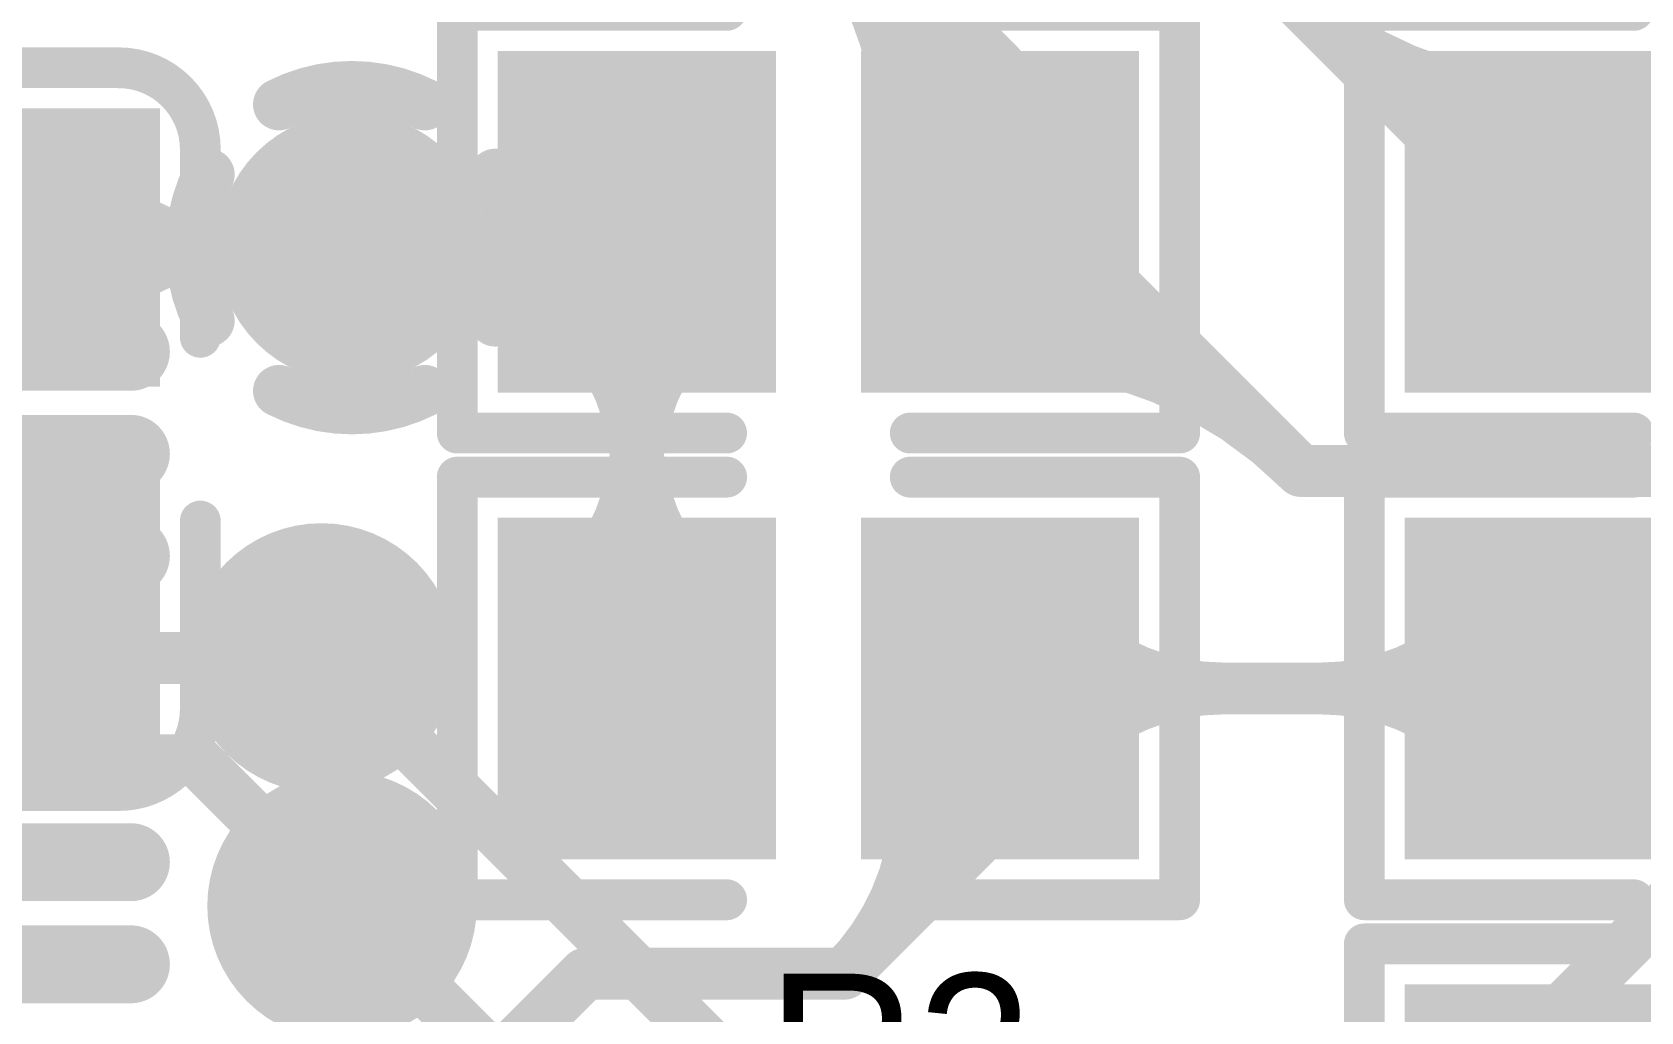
# Model space of a CAD drawing. Header units: millimetres. Extents: x 3.32 to 12.49, y 5.66 to 10.73.
# Drawn here: x 5.4853 to 5.7957, y 6.0663 to 6.2552 of the extents above; entities that cross this region are included whole.
import ezdxf

# ---------------------------------------------------------------- set-up
doc = ezdxf.new("R2010")
doc.units = ezdxf.units.MM
doc.header["$MEASUREMENT"] = 0
for name, color, linetype in [('BottomLayer', 5, 'Continuous'), ('BottomOverlay', 54, 'Continuous'), ('BottomPaste', 16, 'Continuous'), ('BottomSolder', 6, 'Continuous'), ('InternalPlane1', 76, 'Continuous'), ('InternalPlane2', 16, 'Continuous'), ('MultiLayer', 9, 'Continuous'), ('TopLayer', 1, 'Continuous'), ('TopOverlay', 2, 'Continuous'), ('TopPaste', 8, 'Continuous'), ('TopSolder', 216, 'Continuous'), ('ViaHoleLayer', 16, 'Continuous')]:
    doc.layers.add(name, color=color, linetype=linetype)

# ---------------------------------------------------------------- blocks, each defined once
blk = doc.blocks.new('0805_C_B_119')
at = {"layer": 'BottomLayer'}
for points in [[(-0.05787, -0.02894), (-0.0122, -0.02894), (-0.05787, 0.02894), (-0.0122, 0.02894)], [(0.0122, -0.02894), (0.05787, -0.02894), (0.0122, 0.02894), (0.05787, 0.02894)]]:
    blk.add_solid(points, dxfattribs=at)
at = {"layer": 'BottomOverlay', "const_width": 0.00787}
for points in [[(-0.06969, 0.025, -0.414213), (-0.05394, 0.04075)], [(0.05394, 0.04075, -0.414214), (0.06968, 0.025)], [(-0.05394, -0.04075, -0.414214), (-0.06969, -0.025)], [(0.06969, -0.025, -0.414213), (0.05394, -0.04075)]]:
    blk.add_lwpolyline(points, format="xyb", dxfattribs=at)
at = {"layer": 'BottomOverlay', "const_width": 0.00394}
for points in [[(-0.05591, 0.04075, 1), (-0.05197, 0.04075, 1)], [(-0.05591, 0.04075, 1), (-0.05197, 0.04075, 1)], [(-0.01969, 0.04075, 1), (-0.01575, 0.04075, 1)], [(0.01575, 0.04075, 1), (0.01969, 0.04075, 1)], [(0.05197, 0.04075, 1), (0.05591, 0.04075, 1)], [(0.05197, 0.04075, 1), (0.05591, 0.04075, 1)], [(-0.07165, 0.025, 1), (-0.06772, 0.025, 1)], [(-0.07165, 0.025, 1), (-0.06772, 0.025, 1)], [(0.06772, 0.025, 1), (0.07165, 0.025, 1)], [(0.06772, 0.025, 1), (0.07165, 0.025, 1)], [(-0.07165, -0.025, 1), (-0.06772, -0.025, 1)], [(-0.07165, -0.025, 1), (-0.06772, -0.025, 1)], [(0.06772, -0.025, 1), (0.07165, -0.025, 1)], [(0.06772, -0.025, 1), (0.07165, -0.025, 1)], [(-0.05591, -0.04075, 1), (-0.05197, -0.04075, 1)], [(-0.05591, -0.04075, 1), (-0.05197, -0.04075, 1)], [(-0.01969, -0.04075, 1), (-0.01575, -0.04075, 1)], [(0.01575, -0.04075, 1), (0.01969, -0.04075, 1)], [(0.05197, -0.04075, 1), (0.05591, -0.04075, 1)], [(0.05197, -0.04075, 1), (0.05591, -0.04075, 1)]]:
    blk.add_lwpolyline(points, format="xyb", close=True, dxfattribs=at)
at = {"layer": 'BottomOverlay', "const_width": 0.00787}
for points in [[(-0.01772, 0.04075), (-0.05394, 0.04075)], [(0.05394, 0.04075), (0.01772, 0.04075)], [(-0.06969, -0.025), (-0.06969, 0.025)], [(0.06968, -0.025), (0.06968, 0.025)], [(-0.01772, -0.04075), (-0.05394, -0.04075)], [(0.05394, -0.04075), (0.01772, -0.04075)]]:
    blk.add_lwpolyline(points, dxfattribs=at)
at = {"layer": 'BottomPaste'}
for points in [[(-0.05787, -0.02894), (-0.0122, -0.02894), (-0.05787, 0.02894), (-0.0122, 0.02894)], [(0.0122, -0.02894), (0.05787, -0.02894), (0.0122, 0.02894), (0.05787, 0.02894)]]:
    blk.add_solid(points, dxfattribs=at)
at = {"layer": 'BottomSolder'}
for points in [[(-0.06187, -0.03294), (-0.0082, -0.03294), (-0.06187, 0.03294), (-0.0082, 0.03294)], [(0.0082, -0.03294), (0.06187, -0.03294), (0.0082, 0.03294), (0.06187, 0.03294)]]:
    blk.add_solid(points, dxfattribs=at)
blk = doc.blocks.new('0805_R_134')
at = {"layer": 'TopLayer'}
for points in [[(-0.05787, -0.02894), (-0.0122, -0.02894), (-0.05787, 0.02894), (-0.0122, 0.02894)], [(0.0122, -0.02894), (0.05787, -0.02894), (0.0122, 0.02894), (0.05787, 0.02894)]]:
    blk.add_solid(points, dxfattribs=at)
at = {"layer": 'TopOverlay', "const_width": 0.00787}
for points in [[(-0.06968, -0.04075), (-0.06968, 0.04075)], [(-0.06968, 0.04075), (-0.01772, 0.04075)], [(0.01772, 0.04075), (0.06968, 0.04075)], [(0.06968, -0.04075), (0.06968, 0.04075)], [(-0.06968, -0.04075), (-0.01772, -0.04075)], [(0.01772, -0.04075), (0.06968, -0.04075)]]:
    blk.add_lwpolyline(points, dxfattribs=at)
at = {"layer": 'TopOverlay', "const_width": 0.00394}
for points in [[(-0.07165, 0.04075, 1), (-0.06772, 0.04075, 1)], [(-0.07165, 0.04075, 1), (-0.06772, 0.04075, 1)], [(-0.01969, 0.04075, 1), (-0.01575, 0.04075, 1)], [(0.01575, 0.04075, 1), (0.01969, 0.04075, 1)], [(0.06772, 0.04075, 1), (0.07165, 0.04075, 1)], [(0.06772, 0.04075, 1), (0.07165, 0.04075, 1)], [(-0.07165, -0.04075, 1), (-0.06772, -0.04075, 1)], [(-0.07165, -0.04075, 1), (-0.06772, -0.04075, 1)], [(-0.01969, -0.04075, 1), (-0.01575, -0.04075, 1)], [(0.01575, -0.04075, 1), (0.01969, -0.04075, 1)], [(0.06772, -0.04075, 1), (0.07165, -0.04075, 1)], [(0.06772, -0.04075, 1), (0.07165, -0.04075, 1)]]:
    blk.add_lwpolyline(points, format="xyb", close=True, dxfattribs=at)
at = {"layer": 'TopPaste'}
for points in [[(-0.05787, -0.02894), (-0.0122, -0.02894), (-0.05787, 0.02894), (-0.0122, 0.02894)], [(0.0122, -0.02894), (0.05787, -0.02894), (0.0122, 0.02894), (0.05787, 0.02894)]]:
    blk.add_solid(points, dxfattribs=at)
at = {"layer": 'TopSolder'}
for points in [[(-0.06187, -0.03294), (-0.0082, -0.03294), (-0.06187, 0.03294), (-0.0082, 0.03294)], [(0.0082, -0.03294), (0.06187, -0.03294), (0.0082, 0.03294), (0.06187, 0.03294)]]:
    blk.add_solid(points, dxfattribs=at)
blk = doc.blocks.new('0805_R_136')
at = {"layer": 'TopLayer'}
for points in [[(-0.05787, -0.02894), (-0.0122, -0.02894), (-0.05787, 0.02894), (-0.0122, 0.02894)], [(0.0122, -0.02894), (0.05787, -0.02894), (0.0122, 0.02894), (0.05787, 0.02894)]]:
    blk.add_solid(points, dxfattribs=at)
at = {"layer": 'TopOverlay', "const_width": 0.00787}
for points in [[(-0.06968, -0.04075), (-0.06968, 0.04075)], [(-0.06968, 0.04075), (-0.01772, 0.04075)], [(0.01772, 0.04075), (0.06968, 0.04075)], [(0.06968, -0.04075), (0.06968, 0.04075)], [(-0.06968, -0.04075), (-0.01772, -0.04075)], [(0.01772, -0.04075), (0.06968, -0.04075)]]:
    blk.add_lwpolyline(points, dxfattribs=at)
at = {"layer": 'TopOverlay', "const_width": 0.00394}
for points in [[(-0.07165, 0.04075, 1), (-0.06772, 0.04075, 1)], [(-0.07165, 0.04075, 1), (-0.06772, 0.04075, 1)], [(-0.01969, 0.04075, 1), (-0.01575, 0.04075, 1)], [(0.01575, 0.04075, 1), (0.01969, 0.04075, 1)], [(0.06772, 0.04075, 1), (0.07165, 0.04075, 1)], [(0.06772, 0.04075, 1), (0.07165, 0.04075, 1)], [(-0.07165, -0.04075, 1), (-0.06772, -0.04075, 1)], [(-0.07165, -0.04075, 1), (-0.06772, -0.04075, 1)], [(-0.01969, -0.04075, 1), (-0.01575, -0.04075, 1)], [(0.01575, -0.04075, 1), (0.01969, -0.04075, 1)], [(0.06772, -0.04075, 1), (0.07165, -0.04075, 1)], [(0.06772, -0.04075, 1), (0.07165, -0.04075, 1)]]:
    blk.add_lwpolyline(points, format="xyb", close=True, dxfattribs=at)
at = {"layer": 'TopPaste'}
for points in [[(-0.05787, -0.02894), (-0.0122, -0.02894), (-0.05787, 0.02894), (-0.0122, 0.02894)], [(0.0122, -0.02894), (0.05787, -0.02894), (0.0122, 0.02894), (0.05787, 0.02894)]]:
    blk.add_solid(points, dxfattribs=at)
at = {"layer": 'TopSolder'}
for points in [[(-0.06187, -0.03294), (-0.0082, -0.03294), (-0.06187, 0.03294), (-0.0082, 0.03294)], [(0.0082, -0.03294), (0.06187, -0.03294), (0.0082, 0.03294), (0.06187, 0.03294)]]:
    blk.add_solid(points, dxfattribs=at)
blk = doc.blocks.new('0805_R_137')
at = {"layer": 'TopLayer'}
for points in [[(-0.05787, -0.02894), (-0.0122, -0.02894), (-0.05787, 0.02894), (-0.0122, 0.02894)], [(0.0122, -0.02894), (0.05787, -0.02894), (0.0122, 0.02894), (0.05787, 0.02894)]]:
    blk.add_solid(points, dxfattribs=at)
at = {"layer": 'TopOverlay', "const_width": 0.00787}
for points in [[(-0.06968, -0.04075), (-0.06968, 0.04075)], [(-0.06968, 0.04075), (-0.01772, 0.04075)], [(0.01772, 0.04075), (0.06968, 0.04075)], [(0.06968, -0.04075), (0.06968, 0.04075)], [(-0.06968, -0.04075), (-0.01772, -0.04075)], [(0.01772, -0.04075), (0.06968, -0.04075)]]:
    blk.add_lwpolyline(points, dxfattribs=at)
at = {"layer": 'TopOverlay', "const_width": 0.00394}
for points in [[(-0.07165, 0.04075, 1), (-0.06772, 0.04075, 1)], [(-0.07165, 0.04075, 1), (-0.06772, 0.04075, 1)], [(-0.01969, 0.04075, 1), (-0.01575, 0.04075, 1)], [(0.01575, 0.04075, 1), (0.01969, 0.04075, 1)], [(0.06772, 0.04075, 1), (0.07165, 0.04075, 1)], [(0.06772, 0.04075, 1), (0.07165, 0.04075, 1)], [(-0.07165, -0.04075, 1), (-0.06772, -0.04075, 1)], [(-0.07165, -0.04075, 1), (-0.06772, -0.04075, 1)], [(-0.01969, -0.04075, 1), (-0.01575, -0.04075, 1)], [(0.01575, -0.04075, 1), (0.01969, -0.04075, 1)], [(0.06772, -0.04075, 1), (0.07165, -0.04075, 1)], [(0.06772, -0.04075, 1), (0.07165, -0.04075, 1)]]:
    blk.add_lwpolyline(points, format="xyb", close=True, dxfattribs=at)
at = {"layer": 'TopPaste'}
for points in [[(-0.05787, -0.02894), (-0.0122, -0.02894), (-0.05787, 0.02894), (-0.0122, 0.02894)], [(0.0122, -0.02894), (0.05787, -0.02894), (0.0122, 0.02894), (0.05787, 0.02894)]]:
    blk.add_solid(points, dxfattribs=at)
at = {"layer": 'TopSolder'}
for points in [[(-0.06187, -0.03294), (-0.0082, -0.03294), (-0.06187, 0.03294), (-0.0082, 0.03294)], [(0.0082, -0.03294), (0.06187, -0.03294), (0.0082, 0.03294), (0.06187, 0.03294)]]:
    blk.add_solid(points, dxfattribs=at)
blk = doc.blocks.new('0805_R_148')
at = {"layer": 'TopLayer'}
for points in [[(-0.05787, -0.02894), (-0.0122, -0.02894), (-0.05787, 0.02894), (-0.0122, 0.02894)], [(0.0122, -0.02894), (0.05787, -0.02894), (0.0122, 0.02894), (0.05787, 0.02894)]]:
    blk.add_solid(points, dxfattribs=at)
at = {"layer": 'TopOverlay', "const_width": 0.00787}
for points in [[(-0.06968, 0.04075), (-0.06968, -0.04075)], [(-0.01772, 0.04075), (-0.06968, 0.04075)], [(0.06968, 0.04075), (0.01772, 0.04075)], [(0.06968, 0.04075), (0.06968, -0.04075)], [(-0.01772, -0.04075), (-0.06968, -0.04075)], [(0.06968, -0.04075), (0.01772, -0.04075)]]:
    blk.add_lwpolyline(points, dxfattribs=at)
at = {"layer": 'TopOverlay', "const_width": 0.00394}
for points in [[(-0.07165, 0.04075, 1), (-0.06772, 0.04075, 1)], [(-0.07165, 0.04075, 1), (-0.06772, 0.04075, 1)], [(-0.01969, 0.04075, 1), (-0.01575, 0.04075, 1)], [(0.01575, 0.04075, 1), (0.01969, 0.04075, 1)], [(0.06772, 0.04075, 1), (0.07165, 0.04075, 1)], [(0.06772, 0.04075, 1), (0.07165, 0.04075, 1)], [(-0.07165, -0.04075, 1), (-0.06772, -0.04075, 1)], [(-0.07165, -0.04075, 1), (-0.06772, -0.04075, 1)], [(-0.01969, -0.04075, 1), (-0.01575, -0.04075, 1)], [(0.01575, -0.04075, 1), (0.01969, -0.04075, 1)], [(0.06772, -0.04075, 1), (0.07165, -0.04075, 1)], [(0.06772, -0.04075, 1), (0.07165, -0.04075, 1)]]:
    blk.add_lwpolyline(points, format="xyb", close=True, dxfattribs=at)
at = {"layer": 'TopPaste'}
for points in [[(-0.05787, -0.02894), (-0.0122, -0.02894), (-0.05787, 0.02894), (-0.0122, 0.02894)], [(0.0122, -0.02894), (0.05787, -0.02894), (0.0122, 0.02894), (0.05787, 0.02894)]]:
    blk.add_solid(points, dxfattribs=at)
at = {"layer": 'TopSolder'}
for points in [[(-0.06187, -0.03294), (-0.0082, -0.03294), (-0.06187, 0.03294), (-0.0082, 0.03294)], [(0.0082, -0.03294), (0.06187, -0.03294), (0.0082, 0.03294), (0.06187, 0.03294)]]:
    blk.add_solid(points, dxfattribs=at)
blk = doc.blocks.new('0805_R_149')
at = {"layer": 'TopLayer'}
for points in [[(-0.05787, -0.02894), (-0.0122, -0.02894), (-0.05787, 0.02894), (-0.0122, 0.02894)], [(0.0122, -0.02894), (0.05787, -0.02894), (0.0122, 0.02894), (0.05787, 0.02894)]]:
    blk.add_solid(points, dxfattribs=at)
at = {"layer": 'TopOverlay', "const_width": 0.00787}
for points in [[(-0.06968, 0.04075), (-0.06968, -0.04075)], [(-0.01772, 0.04075), (-0.06968, 0.04075)], [(0.06968, 0.04075), (0.01772, 0.04075)], [(0.06968, 0.04075), (0.06968, -0.04075)], [(-0.01772, -0.04075), (-0.06968, -0.04075)], [(0.06968, -0.04075), (0.01772, -0.04075)]]:
    blk.add_lwpolyline(points, dxfattribs=at)
at = {"layer": 'TopOverlay', "const_width": 0.00394}
for points in [[(-0.07165, 0.04075, 1), (-0.06772, 0.04075, 1)], [(-0.07165, 0.04075, 1), (-0.06772, 0.04075, 1)], [(-0.01969, 0.04075, 1), (-0.01575, 0.04075, 1)], [(0.01575, 0.04075, 1), (0.01969, 0.04075, 1)], [(0.06772, 0.04075, 1), (0.07165, 0.04075, 1)], [(0.06772, 0.04075, 1), (0.07165, 0.04075, 1)], [(-0.07165, -0.04075, 1), (-0.06772, -0.04075, 1)], [(-0.07165, -0.04075, 1), (-0.06772, -0.04075, 1)], [(-0.01969, -0.04075, 1), (-0.01575, -0.04075, 1)], [(0.01575, -0.04075, 1), (0.01969, -0.04075, 1)], [(0.06772, -0.04075, 1), (0.07165, -0.04075, 1)], [(0.06772, -0.04075, 1), (0.07165, -0.04075, 1)]]:
    blk.add_lwpolyline(points, format="xyb", close=True, dxfattribs=at)
at = {"layer": 'TopPaste'}
for points in [[(-0.05787, -0.02894), (-0.0122, -0.02894), (-0.05787, 0.02894), (-0.0122, 0.02894)], [(0.0122, -0.02894), (0.05787, -0.02894), (0.0122, 0.02894), (0.05787, 0.02894)]]:
    blk.add_solid(points, dxfattribs=at)
at = {"layer": 'TopSolder'}
for points in [[(-0.06187, -0.03294), (-0.0082, -0.03294), (-0.06187, 0.03294), (-0.0082, 0.03294)], [(0.0082, -0.03294), (0.06187, -0.03294), (0.0082, 0.03294), (0.06187, 0.03294)]]:
    blk.add_solid(points, dxfattribs=at)
blk = doc.blocks.new('LQFP_48_7_7_05P_162')
at = {"layer": 'TopLayer', "const_width": 0.01102}
for points in [[(-0.18937, 0.02953), (-0.12953, 0.02953)], [(-0.18937, 0.00984), (-0.12953, 0.00984)], [(-0.18937, -0.00984), (-0.12953, -0.00984)], [(-0.18937, -0.02953), (-0.12953, -0.02953)], [(-0.18937, -0.04921), (-0.12953, -0.04921)], [(-0.18937, -0.0689), (-0.12953, -0.0689)], [(-0.18937, -0.08858), (-0.12953, -0.08858)], [(-0.18937, -0.10827), (-0.12953, -0.10827)]]:
    blk.add_lwpolyline(points, dxfattribs=at)
at = {"layer": 'TopLayer', "const_width": 0.00551}
for points in [[(-0.19213, 0.02953, 1), (-0.18661, 0.02953, 1)], [(-0.19213, 0.00984, 1), (-0.18661, 0.00984, 1)], [(-0.19213, -0.00984, 1), (-0.18661, -0.00984, 1)], [(-0.19213, -0.02953, 1), (-0.18661, -0.02953, 1)], [(-0.19213, -0.04921, 1), (-0.18661, -0.04921, 1)], [(-0.19213, -0.0689, 1), (-0.18661, -0.0689, 1)], [(-0.19213, -0.08858, 1), (-0.18661, -0.08858, 1)], [(-0.19213, -0.10827, 1), (-0.18661, -0.10827, 1)]]:
    blk.add_lwpolyline(points, format="xyb", close=True, dxfattribs=at)
at = {"layer": 'TopPaste', "const_width": 0.01102}
for points in [[(-0.18937, 0.02953), (-0.12953, 0.02953)], [(-0.18937, 0.00984), (-0.12953, 0.00984)], [(-0.18937, -0.00984), (-0.12953, -0.00984)], [(-0.18937, -0.02953), (-0.12953, -0.02953)], [(-0.18937, -0.04921), (-0.12953, -0.04921)], [(-0.18937, -0.0689), (-0.12953, -0.0689)], [(-0.18937, -0.08858), (-0.12953, -0.08858)], [(-0.18937, -0.10827), (-0.12953, -0.10827)]]:
    blk.add_lwpolyline(points, dxfattribs=at)
at = {"layer": 'TopPaste', "const_width": 0.00551}
for points in [[(-0.19213, 0.02953, 1), (-0.18661, 0.02953, 1)], [(-0.19213, 0.00984, 1), (-0.18661, 0.00984, 1)], [(-0.19213, -0.00984, 1), (-0.18661, -0.00984, 1)], [(-0.19213, -0.02953, 1), (-0.18661, -0.02953, 1)], [(-0.19213, -0.04921, 1), (-0.18661, -0.04921, 1)], [(-0.19213, -0.0689, 1), (-0.18661, -0.0689, 1)], [(-0.19213, -0.08858, 1), (-0.18661, -0.08858, 1)], [(-0.19213, -0.10827, 1), (-0.18661, -0.10827, 1)]]:
    blk.add_lwpolyline(points, format="xyb", close=True, dxfattribs=at)
at = {"layer": 'TopSolder', "const_width": 0.01502}
for points in [[(-0.18937, 0.02953), (-0.12953, 0.02953)], [(-0.18937, 0.00984), (-0.12953, 0.00984)], [(-0.18937, -0.00984), (-0.12953, -0.00984)], [(-0.18937, -0.02953), (-0.12953, -0.02953)], [(-0.18937, -0.04921), (-0.12953, -0.04921)], [(-0.18937, -0.0689), (-0.12953, -0.0689)], [(-0.18937, -0.08858), (-0.12953, -0.08858)], [(-0.18937, -0.10827), (-0.12953, -0.10827)]]:
    blk.add_lwpolyline(points, dxfattribs=at)
at = {"layer": 'TopSolder', "const_width": 0.00751}
for points in [[(-0.19313, 0.02953, 1), (-0.18561, 0.02953, 1)], [(-0.19313, 0.00984, 1), (-0.18561, 0.00984, 1)], [(-0.19313, -0.00984, 1), (-0.18561, -0.00984, 1)], [(-0.19313, -0.02953, 1), (-0.18561, -0.02953, 1)], [(-0.19313, -0.04921, 1), (-0.18561, -0.04921, 1)], [(-0.19313, -0.0689, 1), (-0.18561, -0.0689, 1)], [(-0.19313, -0.08858, 1), (-0.18561, -0.08858, 1)], [(-0.19313, -0.10827, 1), (-0.18561, -0.10827, 1)]]:
    blk.add_lwpolyline(points, format="xyb", close=True, dxfattribs=at)

msp = doc.modelspace()

# ---------------------------------------------------------------- linework, layer by layer
at = {"layer": 'BottomLayer', "const_width": 0.01}
for points in [[(5.52617, 6.2137, -0.198912), (5.49572, 6.22631)], [(5.54206, 6.21861, -0.198912), (5.5302, 6.2137)], [(5.49572, 6.20109, -0.198912), (5.52617, 6.2137)], [(5.53001, 6.2137, -0.198912), (5.54206, 6.20871)], [(5.55284, 6.12318, -0.198912), (5.54814, 6.13453)], [(5.54114, 6.12753, -0.198912), (5.5537, 6.12233)], [(5.55705, 6.0748, -0.198912), (5.5521, 6.08675)], [(5.5451, 6.07975, -0.198912), (5.55705, 6.0748)]]:
    msp.add_lwpolyline(points, format="xyb", dxfattribs=at)
at = {"layer": 'BottomLayer'}
for points, const_width in [([(5.49322, 6.22631, 1), (5.49822, 6.22631, 1)], 0.005), ([(5.54101, 6.21366, 1), (5.55301, 6.21366, 1)], 0.012), ([(5.53956, 6.21861, 1), (5.54456, 6.21861, 1)], 0.005), ([(5.52367, 6.2137, 1), (5.52867, 6.2137, 1)], 0.005), ([(5.52367, 6.2137, 1), (5.52867, 6.2137, 1)], 0.005), ([(5.52751, 6.2137, 1), (5.53251, 6.2137, 1)], 0.005), ([(5.5277, 6.2137, 1), (5.5327, 6.2137, 1)], 0.005), ([(5.54447, 6.2137, 1), (5.54947, 6.2137, 1)], 0.005), ([(5.54447, 6.2137, 1), (5.54947, 6.2137, 1)], 0.005), ([(5.54451, 6.21366, 1), (5.54951, 6.21366, 1)], 0.005), ([(5.53956, 6.20871, 1), (5.54456, 6.20871, 1)], 0.005), ([(5.49322, 6.20109, 1), (5.49822, 6.20109, 1)], 0.005), ([(5.47201, 6.14362, 1), (5.48201, 6.14362, 1)], 0.01), ([(5.53514, 6.13453, 1), (5.54714, 6.13453, 1)], 0.012), ([(5.53864, 6.13453, 1), (5.54364, 6.13453, 1)], 0.005), ([(5.539, 6.13453, 1), (5.544, 6.13453, 1)], 0.005), ([(5.539, 6.13453, 1), (5.544, 6.13453, 1)], 0.005), ([(5.54564, 6.13453, 1), (5.55064, 6.13453, 1)], 0.005), ([(5.53864, 6.12753, 1), (5.54364, 6.12753, 1)], 0.005), ([(5.55034, 6.12318, 1), (5.55534, 6.12318, 1)], 0.005), ([(5.5512, 6.12233, 1), (5.5562, 6.12233, 1)], 0.005), ([(5.5391, 6.08675, 1), (5.5511, 6.08675, 1)], 0.012), ([(5.5426, 6.08675, 1), (5.5476, 6.08675, 1)], 0.005), ([(5.5496, 6.08675, 1), (5.5546, 6.08675, 1)], 0.005), ([(5.5426, 6.07975, 1), (5.5476, 6.07975, 1)], 0.005), ([(5.55455, 6.0748, 1), (5.55955, 6.0748, 1)], 0.005), ([(5.55455, 6.0748, 1), (5.55955, 6.0748, 1)], 0.005)]:
    msp.add_lwpolyline(points, format="xyb", close=True, dxfattribs=dict(at, const_width=const_width))
for points, const_width in [([(5.47701, 6.2137), (5.54697, 6.2137)], 0.01), ([(5.54697, 6.2137), (5.54701, 6.21366)], 0.01), ([(5.46205, 6.14362), (5.47701, 6.14362)], 0.02), ([(5.54114, 6.13453), (5.5415, 6.13453)], 0.01), ([(5.5415, 6.13453), (5.65736, 6.01866)], 0.01), ([(5.70036, 5.98666), (5.81401, 6.10031)], 0.01), ([(5.68782, 5.94866), (5.83201, 6.09285)], 0.01), ([(5.5451, 6.08675), (5.59319, 6.03866)], 0.01)]:
    msp.add_lwpolyline(points, dxfattribs=dict(at, const_width=const_width))
at = {"layer": 'InternalPlane1', "const_width": 0.026}
for points in [[(5.53401, 6.21366, 1), (5.56001, 6.21366, 1)], [(5.52814, 6.13453, 1), (5.55414, 6.13453, 1)], [(5.5321, 6.08675, 1), (5.5581, 6.08675, 1)]]:
    msp.add_lwpolyline(points, format="xyb", close=True, dxfattribs=at)
at = {"layer": 'InternalPlane2', "const_width": 0.01}
for points in [[(5.53293, 6.24128, -0.240079), (5.56108, 6.24128)], [(5.51939, 6.19959, -0.240079), (5.51939, 6.22774)], [(5.57463, 6.22774, -0.240079), (5.57463, 6.19959)], [(5.56108, 6.18604, -0.240079), (5.53293, 6.18604)]]:
    msp.add_lwpolyline(points, format="xyb", dxfattribs=at)
at = {"layer": 'InternalPlane2'}
for points, const_width in [([(5.53043, 6.24128, 1), (5.53543, 6.24128, 1)], 0.005), ([(5.55858, 6.24128, 1), (5.56358, 6.24128, 1)], 0.005), ([(5.51689, 6.22774, 1), (5.52189, 6.22774, 1)], 0.005), ([(5.57213, 6.22774, 1), (5.57713, 6.22774, 1)], 0.005), ([(5.51689, 6.19959, 1), (5.52189, 6.19959, 1)], 0.005), ([(5.57213, 6.19959, 1), (5.57713, 6.19959, 1)], 0.005), ([(5.53043, 6.18604, 1), (5.53543, 6.18604, 1)], 0.005), ([(5.55858, 6.18604, 1), (5.56358, 6.18604, 1)], 0.005), ([(5.52814, 6.13453, 1), (5.55414, 6.13453, 1)], 0.026), ([(5.5321, 6.08675, 1), (5.5581, 6.08675, 1)], 0.026)]:
    msp.add_lwpolyline(points, format="xyb", close=True, dxfattribs=dict(at, const_width=const_width))
at = {"layer": 'MultiLayer', "const_width": 0.012}
for points in [[(5.54101, 6.21366, 1), (5.55301, 6.21366, 1)], [(5.53514, 6.13453, 1), (5.54714, 6.13453, 1)], [(5.5391, 6.08675, 1), (5.5511, 6.08675, 1)]]:
    msp.add_lwpolyline(points, format="xyb", close=True, dxfattribs=at)
at = {"layer": 'TopLayer', "const_width": 0.01}
for points in [[(5.66201, 6.32866), (5.77201, 6.21866)], [(5.61701, 6.30366), (5.67205, 6.24862)], [(5.67205, 6.21866), (5.67205, 6.24862)], [(5.59697, 6.21366), (5.60197, 6.21866)], [(5.60197, 6.12866), (5.60197, 6.21866)], [(5.67205, 6.21866), (5.68201, 6.21866)], [(5.68201, 6.21866), (5.73007, 6.1706)], [(5.77201, 6.21866), (5.77697, 6.21866)], [(5.47445, 6.21327), (5.54661, 6.21327)], [(5.54661, 6.21327), (5.54701, 6.21366)], [(5.54701, 6.21366), (5.59697, 6.21366)], [(5.73007, 6.1706), (6.28894, 6.1706)], [(5.47445, 6.13453), (5.54114, 6.13453)], [(5.67205, 6.12866), (5.77697, 6.12866)], [(5.67205, 6.1037), (5.67205, 6.12866)], [(5.47445, 6.11484), (5.51701, 6.11484)], [(5.51701, 6.11484), (5.5451, 6.08675)], [(5.64201, 6.07366), (5.67205, 6.1037)], [(5.55445, 6.0361), (5.59201, 6.07366)], [(5.59201, 6.07366), (5.64201, 6.07366)]]:
    msp.add_lwpolyline(points, dxfattribs=at)
for points in [[(5.62473, 6.29594, -0.198912), (5.65421, 6.22476)], [(5.6418, 6.27887, -0.198912), (5.66421, 6.22476)], [(5.65887, 6.2618, -0.198912), (5.67421, 6.22476)], [(5.77697, 6.2426, -0.198912), (5.72764, 6.26303)], [(5.67205, 6.24862, -0.332462), (5.667, 6.24187)], [(5.67709, 6.24187, -0.332462), (5.67205, 6.24862)], [(5.77697, 6.2326, -0.198912), (5.74471, 6.24596)], [(5.75435, 6.23632, -0.198912), (5.75913, 6.22476)], [(5.58936, 6.22517, -0.198912), (5.56157, 6.21366)], [(5.54206, 6.21861, -0.198912), (5.52916, 6.21327)], [(5.56391, 6.21366, -0.198912), (5.55196, 6.21861)], [(5.67205, 6.21472, -0.198912), (5.69577, 6.2049)], [(5.53106, 6.21327, -0.198912), (5.54206, 6.20871)], [(5.55196, 6.20871, -0.198912), (5.56391, 6.21366)], [(5.55625, 6.21366, -0.198912), (5.58936, 6.19995)], [(5.55051, 6.2076, -0.198912), (5.56953, 6.2101)], [(5.67205, 6.20472, -0.198912), (5.71284, 6.18783)], [(5.58936, 6.19995, -0.198912), (5.60197, 6.1695)], [(5.60197, 6.1695, -0.198912), (5.61458, 6.19995)], [(5.67205, 6.19472, -0.198912), (5.72991, 6.17076)], [(5.60197, 6.17782, -0.198912), (5.58936, 6.14737)], [(5.61458, 6.14737, -0.198912), (5.60197, 6.17782)], [(5.7151, 6.12866, -0.198912), (5.68466, 6.14127)], [(5.76436, 6.14127, -0.198912), (5.73391, 6.12866)], [(5.53619, 6.13948, -0.198912), (5.52424, 6.13453)], [(5.52424, 6.13453, -0.198912), (5.53619, 6.12958)], [(5.68466, 6.11605, -0.198912), (5.7151, 6.12866)], [(5.73391, 6.12866, -0.198912), (5.76436, 6.11605)], [(5.67415, 6.12306, -0.260303), (5.66733, 6.09899)], [(5.6547, 6.11844, -0.260303), (5.64201, 6.07366)], [(5.66442, 6.12075, -0.260303), (5.65467, 6.08633)], [(5.5451, 6.09375, -0.198912), (5.53315, 6.0987)], [(5.53315, 6.0987, -0.198912), (5.5381, 6.08675)]]:
    msp.add_lwpolyline(points, format="xyb", dxfattribs=at)
at = {"layer": 'TopLayer'}
for points, const_width in [([(5.66955, 6.24862, 1), (5.67455, 6.24862, 1)], 0.005), ([(5.66955, 6.24862, 1), (5.67455, 6.24862, 1)], 0.005), ([(5.66955, 6.24862, 1), (5.67455, 6.24862, 1)], 0.005), ([(5.66955, 6.24862, 1), (5.67455, 6.24862, 1)], 0.005), ([(5.74221, 6.24596, 1), (5.74721, 6.24596, 1)], 0.005), ([(5.77447, 6.2426, 1), (5.77947, 6.2426, 1)], 0.005), ([(5.6645, 6.24187, 1), (5.6695, 6.24187, 1)], 0.005), ([(5.67459, 6.24187, 1), (5.67959, 6.24187, 1)], 0.005), ([(5.75185, 6.23632, 1), (5.75685, 6.23632, 1)], 0.005), ([(5.77447, 6.2326, 1), (5.77947, 6.2326, 1)], 0.005), ([(5.58686, 6.22517, 1), (5.59186, 6.22517, 1)], 0.005), ([(5.65171, 6.22476, 1), (5.65671, 6.22476, 1)], 0.005), ([(5.66171, 6.22476, 1), (5.66671, 6.22476, 1)], 0.005), ([(5.67171, 6.22476, 1), (5.67671, 6.22476, 1)], 0.005), ([(5.75663, 6.22476, 1), (5.76163, 6.22476, 1)], 0.005), ([(5.54101, 6.21366, 1), (5.55301, 6.21366, 1)], 0.012), ([(5.53956, 6.21861, 1), (5.54456, 6.21861, 1)], 0.005), ([(5.54946, 6.21861, 1), (5.55446, 6.21861, 1)], 0.005), ([(5.59947, 6.21866, 1), (5.60447, 6.21866, 1)], 0.005), ([(5.59947, 6.21866, 1), (5.60447, 6.21866, 1)], 0.005), ([(5.66955, 6.21866, 1), (5.67455, 6.21866, 1)], 0.005), ([(5.66955, 6.21866, 1), (5.67455, 6.21866, 1)], 0.005), ([(5.67951, 6.21866, 1), (5.68451, 6.21866, 1)], 0.005), ([(5.67951, 6.21866, 1), (5.68451, 6.21866, 1)], 0.005), ([(5.76951, 6.21866, 1), (5.77451, 6.21866, 1)], 0.005), ([(5.76951, 6.21866, 1), (5.77451, 6.21866, 1)], 0.005), ([(5.77447, 6.21866, 1), (5.77947, 6.21866, 1)], 0.005), ([(5.66955, 6.21472, 1), (5.67455, 6.21472, 1)], 0.005), ([(5.52666, 6.21327, 1), (5.53166, 6.21327, 1)], 0.005), ([(5.52856, 6.21327, 1), (5.53356, 6.21327, 1)], 0.005), ([(5.54411, 6.21327, 1), (5.54911, 6.21327, 1)], 0.005), ([(5.54411, 6.21327, 1), (5.54911, 6.21327, 1)], 0.005), ([(5.54451, 6.21366, 1), (5.54951, 6.21366, 1)], 0.005), ([(5.54451, 6.21366, 1), (5.54951, 6.21366, 1)], 0.005), ([(5.55375, 6.21366, 1), (5.55875, 6.21366, 1)], 0.005), ([(5.55907, 6.21366, 1), (5.56407, 6.21366, 1)], 0.005), ([(5.56141, 6.21366, 1), (5.56641, 6.21366, 1)], 0.005), ([(5.56141, 6.21366, 1), (5.56641, 6.21366, 1)], 0.005), ([(5.59447, 6.21366, 1), (5.59947, 6.21366, 1)], 0.005), ([(5.59447, 6.21366, 1), (5.59947, 6.21366, 1)], 0.005), ([(5.53956, 6.20871, 1), (5.54456, 6.20871, 1)], 0.005), ([(5.54946, 6.20871, 1), (5.55446, 6.20871, 1)], 0.005), ([(5.56703, 6.2101, 1), (5.57203, 6.2101, 1)], 0.005), ([(5.54801, 6.2076, 1), (5.55301, 6.2076, 1)], 0.005), ([(5.66955, 6.20472, 1), (5.67455, 6.20472, 1)], 0.005), ([(5.69327, 6.2049, 1), (5.69827, 6.2049, 1)], 0.005), ([(5.58686, 6.19995, 1), (5.59186, 6.19995, 1)], 0.005), ([(5.58686, 6.19995, 1), (5.59186, 6.19995, 1)], 0.005), ([(5.61208, 6.19995, 1), (5.61708, 6.19995, 1)], 0.005), ([(5.66955, 6.19472, 1), (5.67455, 6.19472, 1)], 0.005), ([(5.71034, 6.18783, 1), (5.71534, 6.18783, 1)], 0.005), ([(5.59947, 6.17782, 1), (5.60447, 6.17782, 1)], 0.005), ([(5.59947, 6.17782, 1), (5.60447, 6.17782, 1)], 0.005), ([(5.59947, 6.1695, 1), (5.60447, 6.1695, 1)], 0.005), ([(5.59947, 6.1695, 1), (5.60447, 6.1695, 1)], 0.005), ([(5.72741, 6.17076, 1), (5.73241, 6.17076, 1)], 0.005), ([(5.72757, 6.1706, 1), (5.73257, 6.1706, 1)], 0.005), ([(5.72757, 6.1706, 1), (5.73257, 6.1706, 1)], 0.005), ([(5.58686, 6.14737, 1), (5.59186, 6.14737, 1)], 0.005), ([(5.61208, 6.14737, 1), (5.61708, 6.14737, 1)], 0.005), ([(5.53514, 6.13453, 1), (5.54714, 6.13453, 1)], 0.012), ([(5.68216, 6.14127, 1), (5.68716, 6.14127, 1)], 0.005), ([(5.76186, 6.14127, 1), (5.76686, 6.14127, 1)], 0.005), ([(5.53369, 6.13948, 1), (5.53869, 6.13948, 1)], 0.005), ([(5.52174, 6.13453, 1), (5.52674, 6.13453, 1)], 0.005), ([(5.52174, 6.13453, 1), (5.52674, 6.13453, 1)], 0.005), ([(5.53864, 6.13453, 1), (5.54364, 6.13453, 1)], 0.005), ([(5.53369, 6.12958, 1), (5.53869, 6.12958, 1)], 0.005), ([(5.59947, 6.12866, 1), (5.60447, 6.12866, 1)], 0.005), ([(5.66955, 6.12866, 1), (5.67455, 6.12866, 1)], 0.005), ([(5.66955, 6.12866, 1), (5.67455, 6.12866, 1)], 0.005), ([(5.7126, 6.12866, 1), (5.7176, 6.12866, 1)], 0.005), ([(5.7126, 6.12866, 1), (5.7176, 6.12866, 1)], 0.005), ([(5.73141, 6.12866, 1), (5.73641, 6.12866, 1)], 0.005), ([(5.73141, 6.12866, 1), (5.73641, 6.12866, 1)], 0.005), ([(5.77447, 6.12866, 1), (5.77947, 6.12866, 1)], 0.005), ([(5.67165, 6.12306, 1), (5.67665, 6.12306, 1)], 0.005), ([(5.6522, 6.11844, 1), (5.6572, 6.11844, 1)], 0.005), ([(5.66192, 6.12075, 1), (5.66692, 6.12075, 1)], 0.005), ([(5.68216, 6.11605, 1), (5.68716, 6.11605, 1)], 0.005), ([(5.76186, 6.11605, 1), (5.76686, 6.11605, 1)], 0.005), ([(5.51451, 6.11484, 1), (5.51951, 6.11484, 1)], 0.005), ([(5.51451, 6.11484, 1), (5.51951, 6.11484, 1)], 0.005), ([(5.66955, 6.1037, 1), (5.67455, 6.1037, 1)], 0.005), ([(5.66955, 6.1037, 1), (5.67455, 6.1037, 1)], 0.005), ([(5.53065, 6.0987, 1), (5.53565, 6.0987, 1)], 0.005), ([(5.53065, 6.0987, 1), (5.53565, 6.0987, 1)], 0.005), ([(5.66483, 6.09899, 1), (5.66983, 6.09899, 1)], 0.005), ([(5.5391, 6.08675, 1), (5.5511, 6.08675, 1)], 0.012), ([(5.5426, 6.09375, 1), (5.5476, 6.09375, 1)], 0.005), ([(5.5356, 6.08675, 1), (5.5406, 6.08675, 1)], 0.005), ([(5.5426, 6.08675, 1), (5.5476, 6.08675, 1)], 0.005), ([(5.65217, 6.08633, 1), (5.65717, 6.08633, 1)], 0.005), ([(5.58951, 6.07366, 1), (5.59451, 6.07366, 1)], 0.005), ([(5.58951, 6.07366, 1), (5.59451, 6.07366, 1)], 0.005), ([(5.63951, 6.07366, 1), (5.64451, 6.07366, 1)], 0.005), ([(5.63951, 6.07366, 1), (5.64451, 6.07366, 1)], 0.005), ([(5.63951, 6.07366, 1), (5.64451, 6.07366, 1)], 0.005)]:
    msp.add_lwpolyline(points, format="xyb", close=True, dxfattribs=dict(at, const_width=const_width))
at = {"layer": 'ViaHoleLayer', "const_width": 0.006}
for points in [[(5.54401, 6.21366, 1), (5.55001, 6.21366, 1)], [(5.53814, 6.13453, 1), (5.54414, 6.13453, 1)], [(5.5421, 6.08675, 1), (5.5481, 6.08675, 1)]]:
    msp.add_lwpolyline(points, format="xyb", close=True, dxfattribs=at)

# ---------------------------------------------------------------- block references
for name, p, rotation in [('LQFP_48_7_7_05P_162', (5.315, 6.105), 180), ('0805_R_149', (5.63701, 6.21866), 180), ('0805_R_137', (5.81201, 6.21866), 360), ('0805_C_B_119', (5.47701, 6.17866), 270), ('0805_R_148', (5.63701, 6.12866), 180), ('0805_R_134', (5.81201, 6.12866), 360), ('0805_R_136', (5.81201, 6.03866), 360)]:
    msp.add_blockref(name, p, dxfattribs=dict(rotation=rotation))

# ---------------------------------------------------------------- texts
at = {"layer": 'TopOverlay'}
msp.add_text('R2', height=0.03, dxfattribs=at).set_placement((5.62701, 6.04366))

doc.saveas('drawing.dxf')
